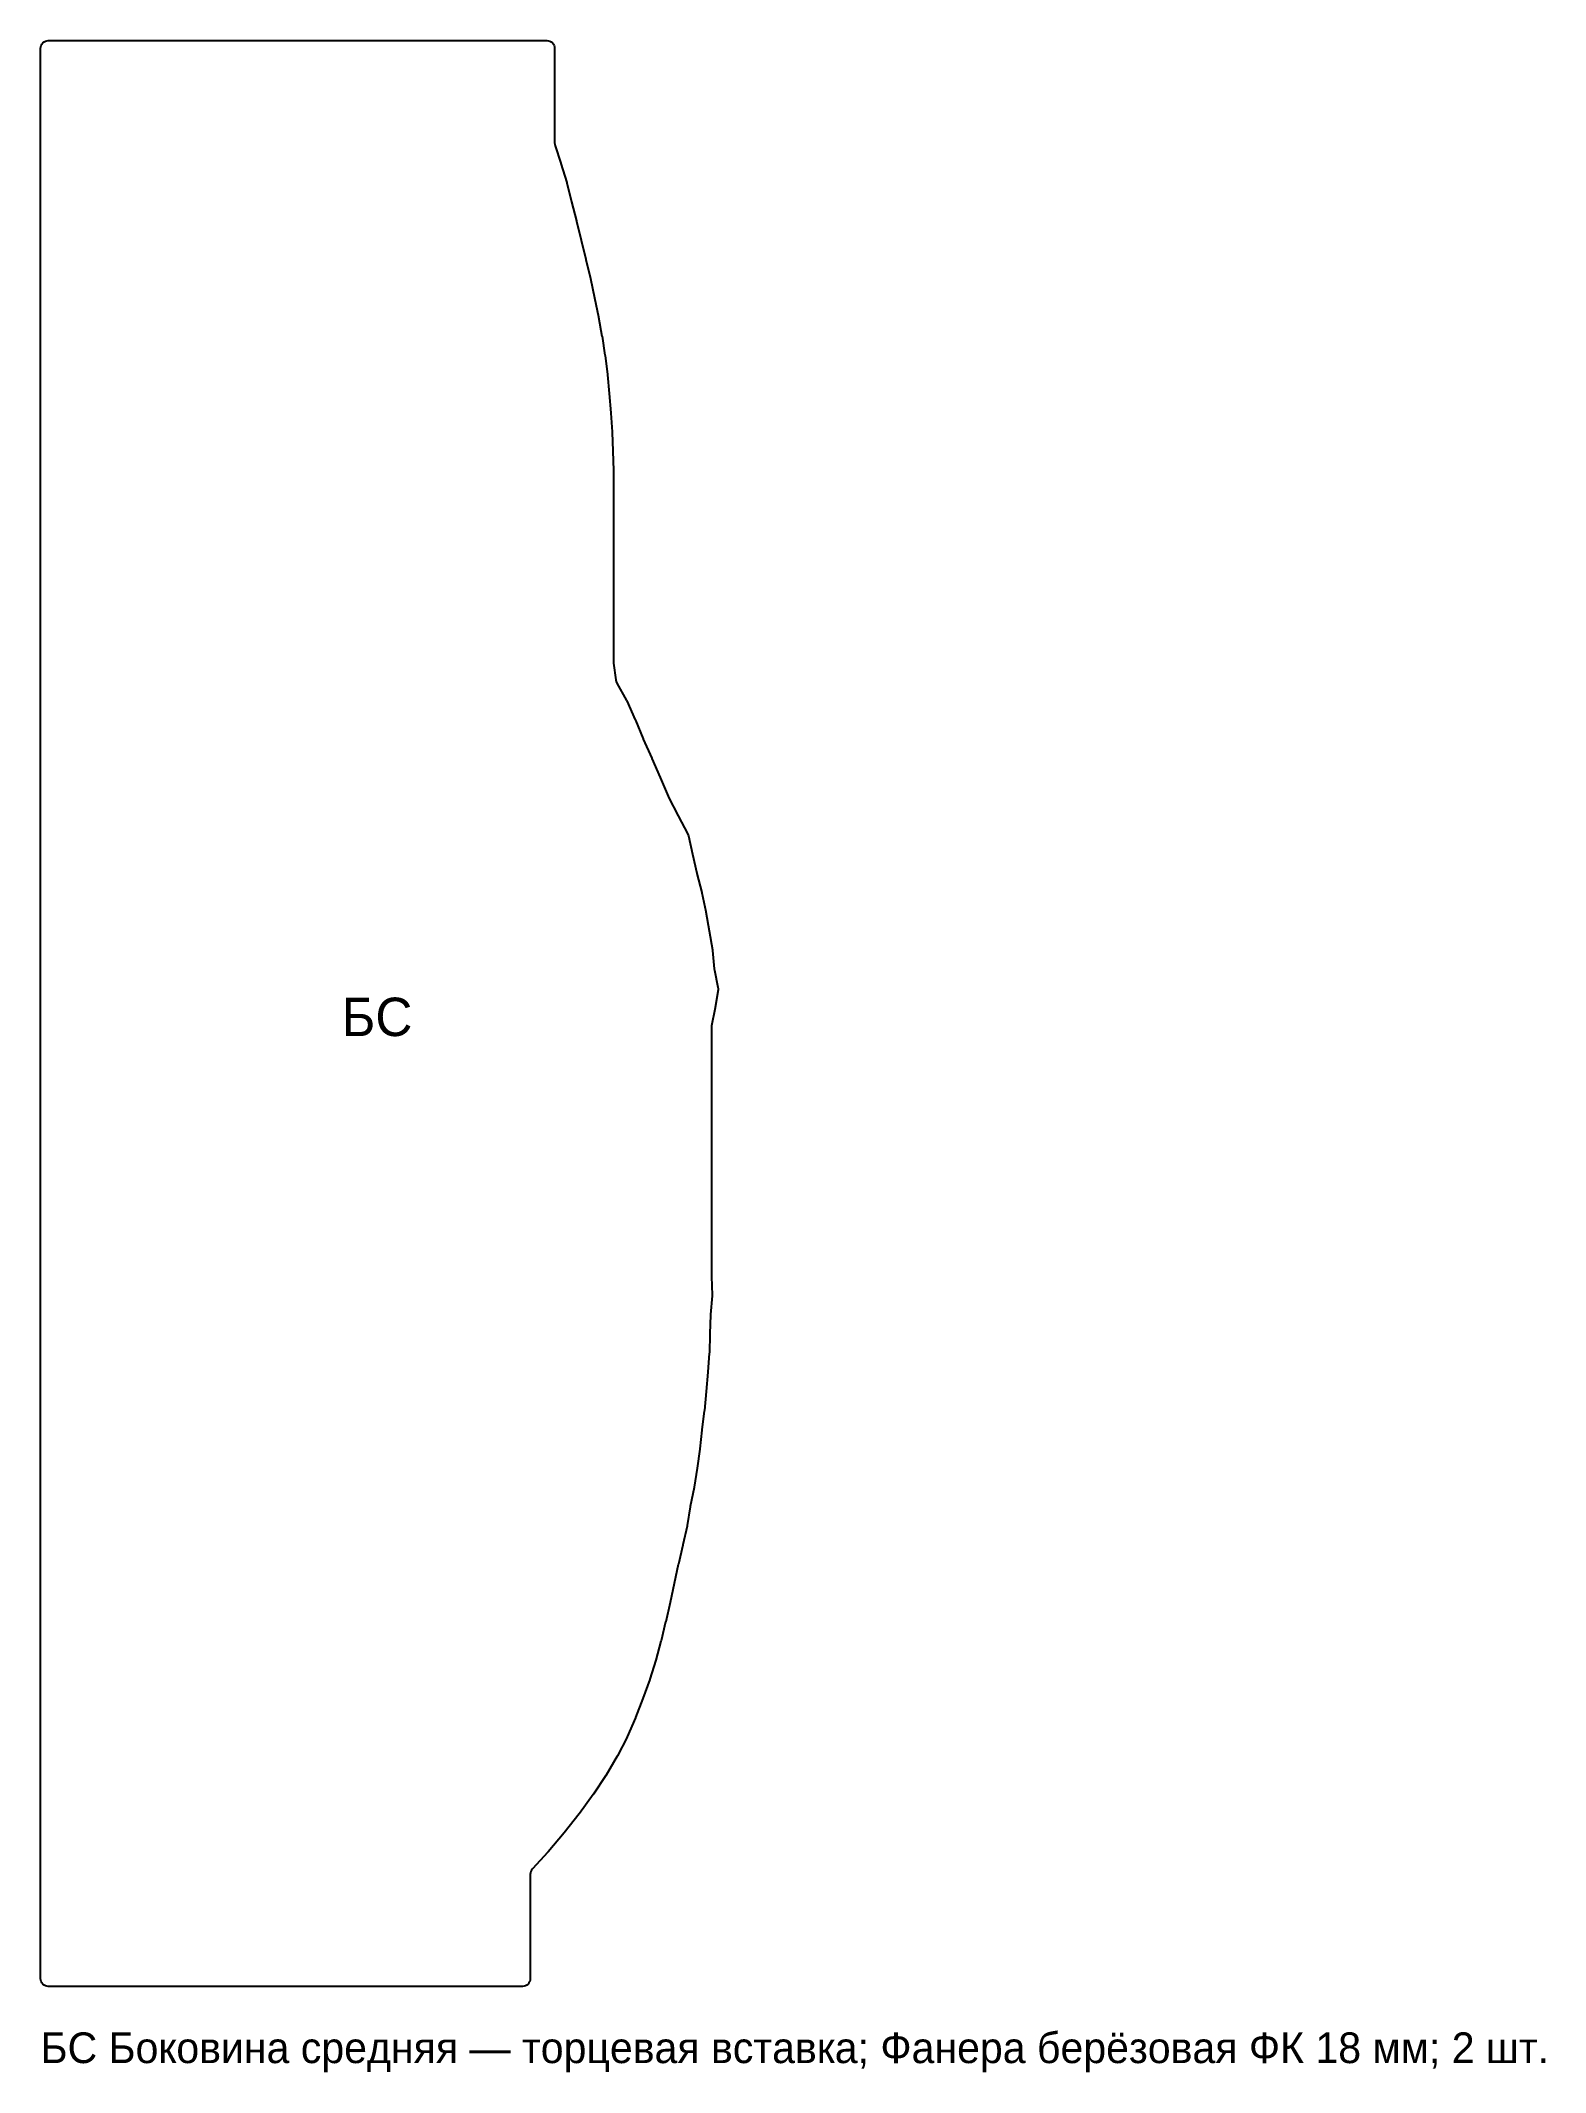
# Model space of a CAD drawing. Header units: millimetres. Extents: x 0 to 392, y -22 to 507.
import ezdxf
from ezdxf.enums import TextEntityAlignment as Align

# ---------------------------------------------------------------- set-up
doc = ezdxf.new("R2010")
doc.units = ezdxf.units.MM
doc.layers.add('CUT_OUT', color=7, linetype='Continuous')
doc.layers.add('TEXT', color=8, linetype='Continuous')

msp = doc.modelspace()

# ---------------------------------------------------------------- linework, layer by layer
at = {"layer": 'CUT_OUT'}
msp.add_lwpolyline([(0, 505), (0.04, 505.39), (0.15, 505.77), (0.34, 506.11), (0.59, 506.41), (0.89, 506.66), (1.23, 506.85), (1.61, 506.96), (2, 507), (131.95, 507), (132.34, 506.96), (132.72, 506.85), (133.06, 506.66), (133.37, 506.41), (133.62, 506.11), (133.8, 505.77), (133.91, 505.39), (133.95, 505), (133.95, 480.39), (133.98, 480), (134.07, 479.63), (135.56, 475.03), (135.57, 475), (137.09, 470.05), (137.12, 469.95), (138.37, 465.01), (138.37, 464.99), (139.67, 460.02), (139.68, 459.98), (140.87, 455.01), (140.87, 454.99), (142.09, 450.02), (142.1, 450), (143.27, 445.02), (143.28, 444.98), (144.34, 440.01), (144.34, 440), (145.38, 435.02), (145.39, 434.98), (146.29, 430.03), (146.3, 429.97), (147.07, 425.03), (147.08, 424.97), (147.7, 420.04), (147.71, 419.96), (148.16, 415.01), (148.62, 410.03), (148.63, 409.97), (148.95, 405.03), (148.95, 404.97), (149.14, 400.02), (149.14, 400), (149.29, 395.03), (149.29, 394.97), (149.29, 345.2), (149.31, 344.8), (149.9, 340.46), (150.01, 340.01), (150.19, 339.59), (152.67, 335.07), (152.74, 334.93), (154.96, 330.03), (154.99, 329.97), (157.01, 325.05), (157.06, 324.95), (159.29, 320.02), (159.31, 319.98), (161.43, 315.01), (163.54, 310.1), (163.63, 309.9), (166.19, 305), (166.19, 305), (168.67, 300.23), (168.85, 299.75), (169.91, 295), (171.02, 290.04), (171.04, 289.96), (172.3, 285.04), (172.32, 284.96), (173.38, 280.04), (173.4, 279.96), (174.26, 275.01), (174.26, 275), (175.09, 270.08), (175.11, 269.92), (175.53, 265.18), (175.58, 264.83), (176.51, 260.35), (176.55, 260), (176.53, 259.64), (175.82, 255.04), (175.81, 254.96), (174.87, 250.29), (174.81, 249.7), (174.81, 190.01), (174.81, 189.99), (174.84, 185.03), (174.85, 184.97), (174.97, 180.1), (174.97, 179.9), (174.61, 175.04), (174.6, 174.96), (174.39, 170.03), (174.39, 169.97), (174.28, 165.05), (174.27, 164.95), (173.89, 160.02), (173.89, 160), (173.46, 155.03), (173.46, 155), (172.97, 150.03), (172.96, 149.97), (172.3, 145.05), (172.29, 144.95), (171.79, 140.04), (171.78, 139.96), (171.1, 135.03), (171.1, 135), (170.34, 130.05), (170.32, 129.95), (169.3, 125.06), (169.27, 124.93), (168.47, 120.05), (168.45, 119.95), (167.38, 115.03), (167.37, 115), (166.2, 110.04), (166.18, 109.96), (165.14, 105.01), (165.14, 105), (164.05, 100.02), (164.05, 100), (162.9, 95.02), (162.89, 95), (161.68, 90.03), (161.67, 89.97), (160.31, 85.03), (160.29, 84.97), (158.77, 80.04), (158.74, 79.96), (156.97, 75.02), (156.95, 74.98), (155.05, 70.04), (155.02, 69.96), (152.89, 65.06), (152.84, 64.94), (150.31, 60.05), (150.26, 59.95), (147.35, 55.04), (147.3, 54.96), (144.06, 50.04), (144, 49.96), (140.41, 45.03), (140.37, 44.97), (136.47, 40.03), (136.43, 39.97), (132.26, 35.03), (132.2, 34.97), (128.2, 30.64), (127.92, 30.27), (127.75, 29.94), (127.65, 29.59), (127.61, 29.12), (127.61, 2), (127.57, 1.61), (127.46, 1.23), (127.27, 0.89), (127.02, 0.59), (126.72, 0.34), (126.37, 0.15), (126, 0.04), (125.61, 0), (2, 0), (1.61, 0.04), (1.23, 0.15), (0.89, 0.34), (0.59, 0.59), (0.34, 0.89), (0.15, 1.23), (0.04, 1.61), (0, 2), (0, 505)], close=True, dxfattribs=at)

# ---------------------------------------------------------------- texts
at = {"layer": 'TEXT'}
msp.add_text('БС', height=10, dxfattribs=at).set_placement((87.67, 252.62), align=Align.MIDDLE_CENTER)
msp.add_text('БС Боковина средняя — торцевая вставка; Фанера берёзовая ФК 18 мм; 2 шт.', height=8, dxfattribs=at).set_placement((0, -20))

doc.saveas('drawing.dxf')
